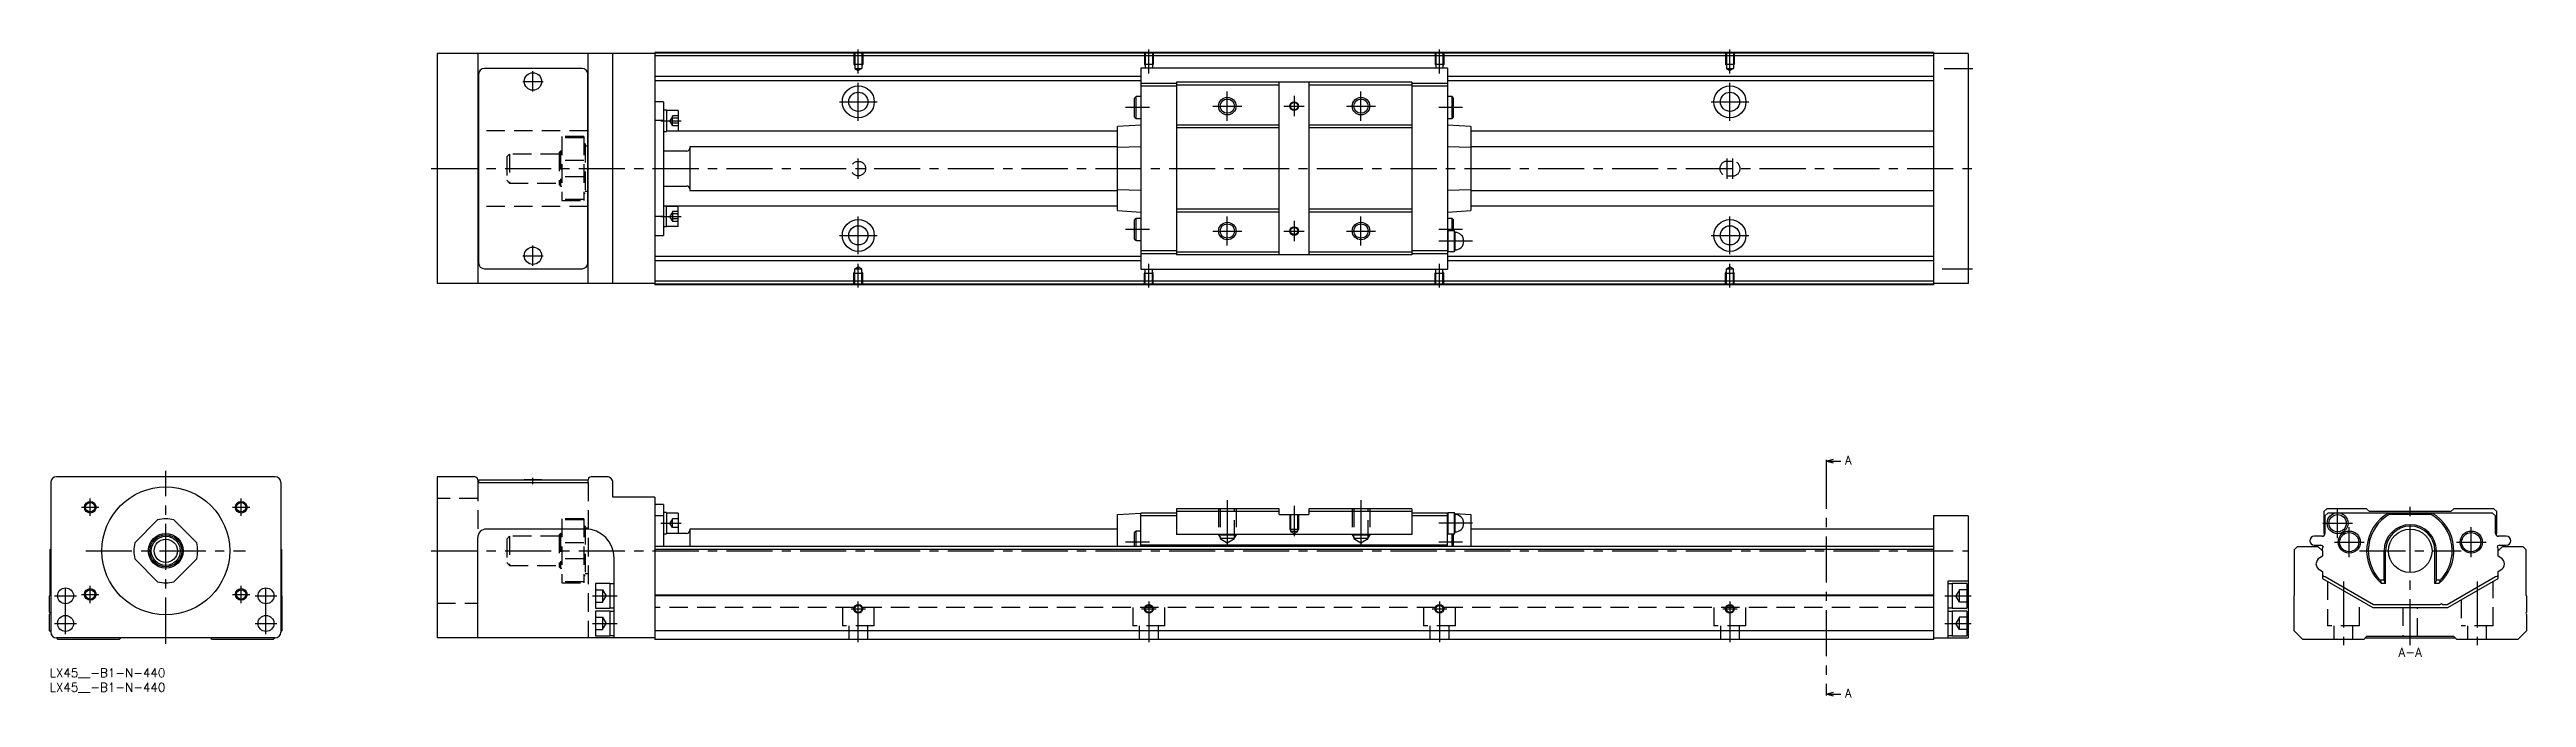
# Model space of a CAD drawing. Extents: x 0 to 852, y -10 to 213.
import ezdxf

# ---------------------------------------------------------------- set-up
doc = ezdxf.new("R2010")
doc.units = 0
doc.header["$LTSCALE"] = 0.5
doc.linetypes.add('CENTER', pattern=[50.8, 31.75, -6.35, 6.35, -6.35])
doc.linetypes.add('DASHED', pattern=[19.05, 12.7, -6.35])
for name, color, linetype in [('MSM_CENTER', 1, 'CENTER'), ('MSM_CONTINUOUS', 7, 'CONTINUOUS'), ('MSM_DASHED', 4, 'DASHED'), ('MSM_NARROW', 5, 'CONTINUOUS'), ('MSM_PART_NUMBER', 7, 'CONTINUOUS')]:
    doc.layers.add(name, color=color, linetype=linetype)
doc.styles.get("Standard").update_dxf_attribs({"font": 'txt.shx', "height": 3, "bigfont": 'bigfont.shx'})

# ---------------------------------------------------------------- blocks, each defined once
blk = doc.blocks.new('*U3')
at = {"layer": 'MSM_PART_NUMBER'}
blk.add_text('LX45__-B1-N-440', height=3, dxfattribs=at).set_placement((0, -3))
blk = doc.blocks.new('*U4')
at = {"layer": 'MSM_PART_NUMBER'}
blk.add_text('LX45__-B1-N-440', height=3, dxfattribs=at).set_placement((0, -8))

msp = doc.modelspace()

# ---------------------------------------------------------------- linework, layer by layer
at = {"layer": 'MSM_CENTER'}
for p, q in [((278.36, 204.91), (278.36, 213.12)), ((378.36, 204.91), (378.36, 213.12)), ((478.36, 204.91), (478.36, 213.12)), ((578.36, 204.91), (578.36, 213.12)), ((166.36, 198.62), (166.36, 205.62)), ((652.03, 206.62), (661.98, 206.62)), ((162.86, 202.12), (169.86, 202.12)), ((278.36, 188.62), (278.36, 201.62)), ((405.36, 188.62), (405.36, 198.62)), ((428.36, 197.12), (428.36, 190.12)), ((451.36, 188.62), (451.36, 198.62)), ((578.36, 188.62), (578.36, 201.62)), ((210.36, 188.58), (217.36, 188.58)), ((271.86, 195.12), (284.85, 195.12)), ((378.56, 193.12), (370.35, 193.12)), ((400.36, 193.62), (410.36, 193.62)), ((424.86, 193.62), (431.86, 193.62)), ((446.36, 193.62), (456.36, 193.62)), ((486.26, 193.12), (478.16, 193.12)), ((571.86, 195.12), (584.86, 195.12)), ((131.36, 172.12), (662.36, 172.12)), ((278.36, 168.62), (278.36, 175.62)), ((577.36, 168.62), (577.36, 175.62)), ((579.36, 168.62), (579.36, 175.62)), ((210.36, 155.67), (217.36, 155.67)), ((278.36, 142.62), (278.36, 155.62)), ((405.36, 145.62), (405.36, 155.62)), ((428.36, 154.12), (428.36, 147.12)), ((451.36, 145.62), (451.36, 155.62)), ((578.36, 142.62), (578.36, 155.62)), ((166.36, 138.62), (166.36, 145.62)), ((271.86, 149.12), (284.86, 149.12)), ((378.56, 151.12), (370.35, 151.12)), ((400.36, 150.62), (410.36, 150.62)), ((424.86, 150.62), (431.86, 150.62)), ((446.36, 150.62), (456.36, 150.62)), ((486.26, 151.12), (478.16, 151.12)), ((489.76, 147.12), (478.16, 147.12)), ((571.86, 149.12), (584.86, 149.12)), ((162.86, 142.12), (169.86, 142.12)), ((278.36, 131.12), (278.36, 139.33)), ((378.36, 131.12), (378.36, 139.33)), ((478.36, 131.12), (478.36, 139.33)), ((578.36, 131.12), (578.36, 139.33)), ((651.36, 137.62), (661.86, 137.62)), ((611.52, 70.87), (611.52, -8.37)), ((40, 8.5), (40, 68)), ((166.36, 63.5), (166.36, 65.6)), ((11.02, 55.5), (17.02, 55.5)), ((14.02, 52.5), (14.02, 58.5)), ((62.98, 55.5), (68.98, 55.5)), ((65.98, 52.5), (65.98, 58.5)), ((405.36, 58), (405.36, 40.3)), ((428.36, 56), (428.36, 45.5)), ((451.36, 58), (451.36, 40.3)), ((787.49, 44.87), (787.49, 55.13)), ((812.49, 8), (812.49, 56)), ((210.36, 50), (217.36, 50)), ((378.56, 43.5), (370.35, 43.5)), ((489.76, 50), (478.16, 50)), ((486.26, 43.5), (478.16, 43.5)), ((782.37, 50), (792.62, 50)), ((786.37, 43.5), (796.62, 43.5)), ((791.49, 38.37), (791.49, 48.63)), ((828.37, 43.5), (838.62, 43.5)), ((833.49, 38.37), (833.49, 48.63)), ((12.5, 40.5), (67.5, 40.5)), ((131.36, 40.5), (660.36, 40.5)), ((794.99, 40.5), (829.99, 40.5)), ((5.5, 11.75), (5.5, 28.75)), ((14.02, 22.5), (14.02, 28.5)), ((65.98, 22.5), (65.98, 28.5)), ((74.5, 11.75), (74.5, 28.75)), ((789.49, 29.97), (789.49, 8)), ((835.49, 29.97), (835.49, 8)), ((1.75, 25), (9.25, 25)), ((11.02, 25.5), (17.02, 25.5)), ((62.98, 25.5), (68.98, 25.5)), ((70.75, 25), (78.25, 25)), ((186.86, 25), (195.36, 25)), ((275.86, 20.5), (280.86, 20.5)), ((278.36, 9), (278.36, 23)), ((375.86, 20.5), (380.86, 20.5)), ((378.36, 23), (378.36, 9)), ((475.86, 20.5), (480.86, 20.5)), ((478.36, 23), (478.36, 9)), ((575.86, 20.5), (580.86, 20.5)), ((578.36, 23), (578.36, 9)), ((652.36, 25), (661.36, 25)), ((1.75, 15.5), (9.25, 15.5)), ((70.75, 15.5), (78.25, 15.5)), ((186.86, 15.5), (195.36, 15.5)), ((652.36, 15.5), (661.36, 15.5))]:
    msp.add_line(p, q, dxfattribs=at)
at = {"layer": 'MSM_CONTINUOUS'}
for p, q in [((133.36, 211.72), (133.36, 132.52)), ((208.36, 211.72), (133.36, 211.72)), ((147.36, 211.72), (147.36, 132.52)), ((147.66, 204.62), (147.66, 139.62)), ((183.26, 206.62), (149.66, 206.62)), ((185.26, 139.62), (185.26, 204.62)), ((185.36, 132.52), (185.36, 211.72)), ((193.86, 132.52), (193.86, 211.72)), ((648.36, 212.12), (208.36, 212.12)), ((208.36, 212.12), (208.36, 132.12)), ((648.36, 211.92), (208.36, 211.92)), ((648.36, 210.92), (208.36, 210.92)), ((481.16, 206.72), (375.56, 206.72)), ((375.56, 206.72), (375.56, 137.52)), ((481.16, 206.72), (481.16, 137.52)), ((648.36, 212.12), (648.36, 132.12)), ((660.36, 211.72), (648.36, 211.72)), ((660.36, 211.72), (660.36, 132.52)), ((147.66, 202.22), (147.36, 202.22)), ((147.66, 197.72), (147.36, 197.72)), ((185.36, 202.22), (185.26, 202.22)), ((185.36, 197.72), (185.26, 197.72)), ((375.56, 203.87), (208.36, 203.87)), ((375.56, 202.37), (208.36, 202.37)), ((373.96, 196.92), (373.46, 196.42)), ((373.46, 189.82), (373.46, 196.42)), ((373.96, 189.32), (373.96, 196.92)), ((375.56, 196.92), (373.96, 196.92)), ((387.86, 201.47), (375.56, 201.47)), ((387.86, 200.47), (375.56, 200.47)), ((468.86, 201.87), (387.86, 201.87)), ((387.86, 201.87), (387.86, 142.37)), ((423.26, 200.87), (387.86, 200.87)), ((423.26, 142.37), (423.26, 201.87)), ((433.46, 201.87), (433.46, 142.37)), ((468.86, 200.87), (433.46, 200.87)), ((468.86, 201.87), (468.86, 142.37)), ((481.16, 201.47), (468.86, 201.47)), ((481.16, 200.47), (468.86, 200.47)), ((648.36, 203.87), (481.16, 203.87)), ((648.36, 202.37), (481.16, 202.37)), ((482.76, 196.92), (481.16, 196.92)), ((483.26, 196.42), (482.76, 196.92)), ((482.76, 189.32), (482.76, 196.92)), ((483.26, 189.82), (483.26, 196.42)), ((211.36, 195.12), (208.36, 195.12)), ((211.36, 188.65), (208.36, 188.65)), ((211.36, 195.12), (211.36, 149.12)), ((212.36, 192.23), (211.36, 192.23)), ((212.36, 192.23), (212.36, 184.93)), ((216.36, 192.08), (212.36, 192.08)), ((216.36, 192.08), (216.36, 185.08)), ((373.46, 189.82), (373.96, 189.32)), ((373.96, 189.32), (375.56, 189.32)), ((481.16, 189.32), (482.76, 189.32)), ((482.76, 189.32), (483.26, 189.82)), ((147.66, 185.12), (147.36, 185.12)), ((185.36, 185.12), (185.26, 185.12)), ((185.36, 179.87), (185.26, 179.87)), ((211.36, 184.93), (212.36, 184.93)), ((212.36, 185.08), (216.36, 185.08)), ((367.56, 185.05), (212.36, 185.05)), ((220.36, 179.62), (220.36, 164.62)), ((367.56, 179.62), (220.36, 179.62)), ((375.56, 187.12), (367.56, 186.57)), ((367.56, 157.68), (367.56, 186.57)), ((375.56, 179.61), (367.56, 179.36)), ((423.26, 187.12), (387.86, 187.12)), ((423.26, 186.12), (387.86, 186.12)), ((468.86, 187.12), (433.46, 187.12)), ((468.86, 186.12), (433.46, 186.12)), ((489.16, 186.57), (481.16, 187.12)), ((489.16, 179.36), (481.16, 179.61)), ((489.16, 186.57), (489.16, 157.68)), ((648.36, 185.05), (489.16, 185.05)), ((648.36, 179.62), (489.16, 179.62)), ((219.36, 178.12), (211.36, 178.12)), ((185.26, 164.37), (185.36, 164.37)), ((211.36, 166.12), (219.36, 166.12)), ((220.36, 164.62), (367.56, 164.62)), ((367.56, 164.89), (375.56, 164.64)), ((481.16, 164.64), (489.16, 164.89)), ((489.16, 164.62), (648.36, 164.62)), ((147.66, 159.12), (147.36, 159.12)), ((185.36, 159.12), (185.26, 159.12)), ((211.36, 155.6), (208.36, 155.6)), ((211.36, 159.32), (212.36, 159.32)), ((212.36, 152.02), (212.36, 159.32)), ((367.56, 159.2), (212.36, 159.2)), ((212.36, 159.17), (216.36, 159.17)), ((216.36, 152.17), (216.36, 159.17)), ((367.56, 157.68), (375.56, 157.12)), ((373.96, 154.92), (373.46, 154.42)), ((373.46, 147.82), (373.46, 154.42)), ((373.96, 147.32), (373.96, 154.92)), ((375.56, 154.92), (373.96, 154.92)), ((423.26, 158.12), (387.86, 158.12)), ((423.26, 157.12), (387.86, 157.12)), ((468.86, 158.12), (433.46, 158.12)), ((468.86, 157.12), (433.46, 157.12)), ((481.16, 157.12), (489.16, 157.68)), ((482.76, 154.92), (481.16, 154.92)), ((483.26, 154.42), (482.76, 154.92)), ((482.76, 150.72), (482.76, 154.92)), ((483.26, 150.72), (483.26, 154.42)), ((648.36, 159.2), (489.16, 159.2)), ((147.66, 146.52), (147.36, 146.52)), ((185.36, 146.52), (185.26, 146.52)), ((208.36, 149.12), (211.36, 149.12)), ((212.36, 152.02), (211.36, 152.02)), ((216.36, 152.17), (212.36, 152.17)), ((373.46, 147.82), (373.96, 147.32)), ((373.96, 147.32), (375.56, 147.32)), ((481.32, 150.72), (481.16, 150.12)), ((481.32, 143.52), (481.32, 150.72)), ((483.6, 150.72), (481.32, 150.72)), ((483.6, 143.52), (483.6, 150.72)), ((483.76, 150.12), (483.6, 150.72)), ((483.76, 144.12), (483.76, 150.12)), ((147.36, 142.02), (147.66, 142.02)), ((149.66, 137.62), (183.26, 137.62)), ((185.26, 142.02), (185.36, 142.02)), ((375.56, 141.87), (208.36, 141.87)), ((375.56, 140.37), (208.36, 140.37)), ((387.86, 143.77), (375.56, 143.77)), ((387.86, 142.77), (375.56, 142.77)), ((375.56, 137.52), (481.16, 137.52)), ((423.26, 143.37), (387.86, 143.37)), ((468.86, 142.37), (387.86, 142.37)), ((468.86, 143.37), (433.46, 143.37)), ((481.16, 143.77), (468.86, 143.77)), ((481.16, 142.77), (468.86, 142.77)), ((481.16, 144.12), (481.32, 143.52)), ((648.36, 141.87), (481.16, 141.87)), ((648.36, 140.37), (481.16, 140.37)), ((481.32, 143.52), (483.6, 143.52)), ((483.6, 143.52), (483.76, 144.12)), ((208.36, 132.52), (133.36, 132.52)), ((648.36, 133.32), (208.36, 133.32)), ((648.36, 132.32), (208.36, 132.32)), ((648.36, 132.12), (208.36, 132.12)), ((660.36, 132.52), (648.36, 132.52)), ((611.52, 71.37), (614.02, 72.04)), ((611.52, 71.87), (611.52, 70.87)), ((611.52, 71.37), (616.52, 71.37)), ((614.02, 70.7), (611.52, 71.37)), ((0.4, 64), (0.4, 12.5)), ((77.6, 66), (2.4, 66)), ((79.6, 64), (79.6, 12.5)), ((133.36, 66), (133.36, 10.5)), ((146.36, 66), (133.36, 66)), ((147.36, 65), (147.36, 64)), ((147.36, 64), (185.36, 64)), ((147.66, 65), (147.66, 64)), ((147.66, 65), (185.26, 65)), ((163.36, 65.1), (169.36, 65.1)), ((163.36, 65.1), (163.36, 65)), ((169.36, 65), (169.36, 65.1)), ((185.26, 65), (185.26, 64)), ((185.36, 64), (185.36, 65)), ((191.86, 66), (186.36, 66)), ((193.86, 59), (193.86, 64)), ((208.36, 59), (193.86, 59)), ((208.36, 59), (208.36, 10)), ((211.36, 56.5), (208.36, 56.5)), ((211.36, 52.5), (208.36, 52.5)), ((211.36, 56.5), (211.36, 42)), ((212.36, 53.65), (211.36, 53.65)), ((212.36, 53.65), (212.36, 46.35)), ((216.36, 53.5), (212.36, 53.5)), ((216.36, 53.5), (216.36, 46.5)), ((367.56, 53), (375.56, 53.5)), ((367.56, 42), (367.56, 53)), ((387.86, 53.5), (375.56, 53.5)), ((375.56, 42), (375.56, 53.5)), ((387.86, 52.5), (375.56, 52.5)), ((423.26, 55), (387.86, 55)), ((387.86, 55), (387.86, 46.15)), ((423.26, 54), (387.86, 54)), ((423.26, 53), (423.26, 55)), ((423.26, 53), (433.46, 53)), ((433.46, 55), (433.46, 53)), ((468.86, 55), (433.46, 55)), ((468.86, 54), (433.46, 54)), ((468.86, 55), (468.86, 46.15)), ((481.16, 53.5), (468.86, 53.5)), ((481.16, 52.5), (468.86, 52.5)), ((481.32, 53.6), (481.16, 53)), ((481.16, 53.5), (481.29, 53.49)), ((481.16, 42), (481.16, 53.5)), ((481.32, 46.4), (481.32, 53.6)), ((483.6, 53.6), (481.32, 53.6)), ((483.76, 53), (483.6, 53.6)), ((483.6, 46.4), (483.6, 53.6)), ((483.67, 53.34), (489.16, 53)), ((483.76, 47), (483.76, 53)), ((489.16, 53), (489.16, 42)), ((660.36, 52.5), (648.36, 52.5)), ((648.36, 52.5), (648.36, 10)), ((660.36, 52.5), (660.36, 10.5)), ((783.74, 55), (782.74, 54)), ((782.74, 54), (782.74, 46.62)), ((784.14, 53.5), (783.14, 52.5)), ((783.14, 52.5), (783.14, 46.5)), ((797.49, 55), (783.74, 55)), ((786.65, 53.5), (784.14, 53.5)), ((840.84, 53.5), (788.33, 53.5)), ((798.49, 54), (797.49, 55)), ((826.49, 54), (798.49, 54)), ((805.01, 53.5), (805.26, 53)), ((819.72, 53), (805.26, 53)), ((819.72, 53), (819.98, 53.5)), ((827.49, 55), (826.49, 54)), ((841.24, 55), (827.49, 55)), ((841.84, 52.5), (840.84, 53.5)), ((842.24, 54), (841.24, 55)), ((841.84, 46.5), (841.84, 52.5)), ((842.24, 46.62), (842.24, 54)), ((29.36, 43.3), (37.2, 51.14)), ((42.8, 51.14), (50.64, 43.3)), ((147.36, 10.5), (147.36, 45)), ((184.36, 48), (150.36, 48)), ((211.36, 46.35), (212.36, 46.35)), ((219.36, 46.5), (212.36, 46.5)), ((220.36, 48), (220.36, 42)), ((367.56, 48), (220.36, 48)), ((373.96, 47.3), (373.46, 46.8)), ((373.46, 42), (373.46, 46.8)), ((373.96, 42), (373.96, 47.3)), ((375.56, 47.3), (373.96, 47.3)), ((468.86, 46.15), (387.86, 46.15)), ((481.16, 47), (481.32, 46.4)), ((481.32, 46.4), (483.6, 46.4)), ((482.76, 42), (482.76, 46.4)), ((483.26, 42), (483.26, 46.4)), ((483.6, 46.4), (483.76, 47)), ((648.36, 48), (489.16, 48)), ((782.14, 45.5), (779.44, 45.5)), ((845.54, 45.5), (842.84, 45.5)), ((0.2, 41), (0.4, 41.2)), ((0.2, 25.2), (0.2, 41)), ((37.2, 29.86), (29.36, 37.7)), ((50.64, 37.7), (42.8, 29.86)), ((79.6, 41.2), (79.8, 41)), ((79.8, 41), (79.8, 25.2)), ((194.36, 10.5), (194.36, 38)), ((648.36, 42), (208.36, 42)), ((648.36, 41), (208.36, 41)), ((481.16, 42.4), (375.56, 42.4)), ((772.69, 41), (773.69, 42)), ((772.69, 25.2), (772.69, 41)), ((773.69, 42), (780.74, 42)), ((779.44, 42.4), (781.74, 42.4)), ((780.74, 42), (782.24, 40.5)), ((782.24, 38.61), (781.35, 38.1)), ((782.19, 41.2), (782.19, 40.55)), ((782.24, 40.5), (782.24, 38.61)), ((803.49, 30.44), (803.49, 40.5)), ((803.99, 29.22), (803.99, 40.5)), ((820.99, 29.22), (820.99, 40.5)), ((821.49, 30.44), (821.49, 40.5)), ((842.74, 40.5), (844.24, 42)), ((842.74, 38.61), (842.74, 40.5)), ((843.64, 38.1), (842.74, 38.61)), ((842.79, 40.55), (842.79, 41.2)), ((843.24, 42.4), (845.54, 42.4)), ((844.24, 42), (851.29, 42)), ((851.29, 42), (852.29, 41)), ((852.29, 41), (852.29, 25.2)), ((192.86, 29.25), (187.86, 29.25)), ((187.86, 29.25), (187.86, 20.75)), ((192.86, 29.25), (192.86, 20.75)), ((194.36, 29.15), (192.86, 29.15)), ((660.36, 30), (653.36, 30)), ((653.36, 30), (653.36, 10.5)), ((654.86, 29.15), (653.36, 29.15)), ((659.86, 29.25), (654.86, 29.25)), ((654.86, 29.25), (654.86, 20.75)), ((659.86, 29.25), (659.86, 20.75)), ((781.35, 33.9), (782.24, 33.39)), ((782.24, 33.39), (782.24, 31)), ((782.24, 31), (799.56, 21)), ((782.99, 31.61), (783.19, 31.61)), ((783.19, 31.61), (799.83, 22)), ((803.49, 30.44), (802.13, 30.44)), ((803.99, 29.22), (802.6, 29.22)), ((803.99, 29.22), (803.49, 30.44)), ((821.49, 30.44), (820.99, 29.22)), ((822.38, 29.22), (820.99, 29.22)), ((822.85, 30.44), (821.49, 30.44)), ((825.15, 22), (841.79, 31.61)), ((825.42, 21), (842.74, 31)), ((841.79, 31.61), (841.99, 31.61)), ((842.74, 33.39), (843.64, 33.9)), ((842.74, 31), (842.74, 33.39)), ((0, 25), (0.2, 25.2)), ((0, 19.4), (0, 25)), ((0, 13), (0, 18.6)), ((79.8, 25.2), (80, 25)), ((80, 25), (80, 13)), ((187.86, 20.75), (192.86, 20.75)), ((192.86, 19.75), (187.86, 19.75)), ((187.86, 19.75), (187.86, 11.25)), ((192.86, 20.85), (194.36, 20.85)), ((192.86, 19.75), (192.86, 11.25)), ((194.36, 19.65), (192.86, 19.65)), ((648.36, 25.2), (208.36, 25.2)), ((648.36, 25), (208.36, 25)), ((653.36, 20.85), (654.86, 20.85)), ((654.86, 19.65), (653.36, 19.65)), ((654.86, 20.75), (659.86, 20.75)), ((659.86, 19.75), (654.86, 19.75)), ((654.86, 19.75), (654.86, 11.25)), ((659.86, 19.75), (659.86, 11.25)), ((772.49, 25), (772.69, 25.2)), ((772.49, 13), (772.49, 25)), ((799.56, 21), (825.42, 21)), ((799.83, 22), (822.84, 22)), ((823.64, 22), (825.15, 22)), ((852.29, 25.2), (852.49, 25)), ((852.49, 25), (852.49, 19.4)), ((852.49, 18.6), (852.49, 13)), ((0.4, 12.6), (0, 13)), ((77.6, 10.5), (2.4, 10.5)), ((3, 10), (2.5, 10.5)), ((24, 10), (3, 10)), ((24.5, 10.5), (24, 10)), ((56, 10), (55.5, 10.5)), ((77, 10), (56, 10)), ((77.5, 10.5), (77, 10)), ((80, 13), (79.6, 12.6)), ((208.36, 10.5), (133.36, 10.5)), ((187.86, 11.25), (192.86, 11.25)), ((192.86, 11.35), (194.36, 11.35)), ((648.36, 13), (208.36, 13)), ((648.36, 10), (208.36, 10)), ((648.36, 10.5), (660.36, 10.5)), ((653.36, 11.35), (654.86, 11.35)), ((654.86, 11.25), (659.86, 11.25)), ((775.49, 10), (772.49, 13)), ((796.49, 10), (775.49, 10)), ((797.49, 11), (796.49, 10)), ((796.99, 10.5), (827.99, 10.5)), ((827.49, 11), (797.49, 11)), ((828.49, 10), (827.49, 11)), ((849.49, 10), (828.49, 10)), ((852.49, 13), (849.49, 10)), ((611.52, -8.87), (614.02, -8.2)), ((611.52, -8.37), (611.52, -9.37)), ((611.52, -8.87), (616.52, -8.87)), ((614.02, -9.54), (611.52, -8.87))]:
    msp.add_line(p, q, dxfattribs=at)
for centre, radius in [((166.36, 202.12), 3), ((278.36, 195.12), 5.5), ((278.36, 195.12), 3.3), ((405.36, 193.62), 2.46), ((451.36, 193.62), 2.46), ((578.36, 195.12), 5.5), ((578.36, 195.12), 3.3), ((428.36, 193.62), 1.23), ((278.36, 149.12), 5.5), ((578.36, 149.12), 5.5), ((166.36, 142.12), 3), ((278.36, 149.12), 3.3), ((405.36, 150.62), 2.46), ((428.36, 150.62), 1.23), ((451.36, 150.62), 2.46), ((578.36, 149.12), 3.3), ((40, 40.5), 22), ((14.02, 55.5), 1.62), ((65.98, 55.5), 1.62), ((787.49, 50), 3.6), ((787.49, 50), 3), ((40, 40.5), 6), ((40, 40.5), 5.5), ((40, 40.5), 5), ((40, 40.5), 4), ((791.49, 43.5), 3.8), ((791.49, 43.5), 3.3), ((812.49, 40.5), 7.5), ((833.49, 43.5), 3.8), ((833.49, 43.5), 3.3), ((5.5, 25), 2.75), ((14.02, 25.5), 1.62), ((65.98, 25.5), 1.62), ((74.5, 25), 2.75), ((5.5, 15.5), 2.75), ((74.5, 15.5), 2.75), ((278.36, 20.5), 1.23), ((378.36, 20.5), 1.23), ((478.36, 20.5), 1.23), ((578.36, 20.5), 1.23)]:
    msp.add_circle(centre, radius, dxfattribs=at)
for centre, radius, start, end in [((149.66, 204.62), 2, 90, 180), ((183.26, 204.62), 2, 0, 90), ((219.36, 179.12), 1, 270, 0), ((219.36, 165.12), 1, 0, 90), ((483.76, 147.12), 3, 270, 90), ((149.66, 139.62), 2, 180, 270), ((183.26, 139.62), 2, 270, 0), ((2.4, 64), 2, 90, 180), ((77.6, 64), 2, 0, 90), ((146.36, 65), 1, 360, 90), ((186.37, 64.99), 1.01, 90.69584, 179.30416), ((191.86, 64), 2, 359.99784, 90.00216), ((40, 40.5), 11, 75.27264, 104.72736), ((483.76, 50), 3, 270, 90), ((812.49, 40.5), 15, 119.92643, 228.76392), ((812.49, 40.5), 14.44, 120.05097, 224.15139), ((812.49, 40.5), 14.44, 315.84861, 59.94903), ((812.49, 40.5), 15, 311.23608, 60.07357), ((40, 40.5), 11, 165.27264, 194.72736), ((40, 40.5), 11, 345.27264, 14.72736), ((150.36, 45), 3, 90, 180), ((184.36, 38), 10, 0, 90), ((219.36, 47.5), 1, 270, 0), ((779.44, 43.95), 1.55, 90, 270), ((782.14, 46.5), 1, 270, 0), ((783.24, 46.62), 0.5, 180, 251.07258), ((812.49, 40.5), 9, 0, 180), ((812.49, 40.5), 8.5, 0, 180), ((842.84, 46.5), 1, 180, 270), ((841.74, 46.62), 0.5, 289.00551, 0), ((845.54, 43.95), 1.55, 270, 90), ((782.65, 35.85), 2.6, 120.00003, 176.58933), ((782.65, 36.15), 2.6, 183.41067, 239.99996), ((781.74, 41.4), 1, 30.09191, 90), ((782.99, 41.2), 0.8, 118.74892, 180), ((843.24, 41.4), 1, 90, 149.90809), ((841.99, 41.2), 0.8, 0, 61.25108), ((842.34, 35.85), 2.6, 3.41067, 59.99996), ((842.34, 36.15), 2.6, 300.00004, 356.58933), ((40, 40.5), 11, 255.27264, 284.72736), ((782.99, 32.41), 0.8, 200.37237, 270), ((814.72, 34.62), 13.26, 198.36858, 204.03004), ((810.2, 34.65), 13.33, 335.98509, 341.61629), ((841.99, 32.41), 0.8, 270, 339.63587), ((-0.3, 19), 0.5, 306.8699, 53.1301), ((823.24, 21.7), 0.5, 36.8699, 143.1301), ((852.79, 19), 0.5, 126.8699, 233.1301), ((2.4, 12.5), 2, 180, 270), ((77.6, 12.5), 2, 270, 0)]:
    msp.add_arc(centre, radius, start, end, dxfattribs=at)
at = {"layer": 'MSM_DASHED'}
for p, q in [((276.86, 212.12), (276.86, 208.12)), ((276.86, 208.12), (277.13, 207.66)), ((276.86, 208.12), (279.86, 208.12)), ((277.13, 212.12), (277.13, 206.62)), ((277.13, 206.62), (278.36, 205.91)), ((277.13, 206.62), (279.59, 206.62)), ((279.59, 206.62), (278.36, 205.91)), ((279.59, 212.12), (279.59, 206.62)), ((279.86, 208.12), (279.59, 207.66)), ((279.86, 212.12), (279.86, 208.12)), ((376.86, 212.12), (376.86, 208.12)), ((376.86, 208.12), (379.86, 208.12)), ((376.86, 208.12), (377.13, 207.66)), ((377.13, 212.12), (377.13, 206.72)), ((379.59, 212.12), (379.59, 206.72)), ((379.86, 208.12), (379.59, 207.66)), ((379.86, 212.12), (379.86, 208.12)), ((476.86, 212.12), (476.86, 208.12)), ((476.86, 208.12), (479.86, 208.12)), ((476.86, 208.12), (477.13, 207.66)), ((477.13, 212.12), (477.13, 206.72)), ((479.59, 212.12), (479.59, 206.72)), ((479.86, 208.12), (479.59, 207.66)), ((479.86, 212.12), (479.86, 208.12)), ((576.86, 212.12), (576.86, 208.12)), ((576.86, 208.12), (579.86, 208.12)), ((576.86, 208.12), (577.13, 207.66)), ((577.13, 212.12), (577.13, 206.62)), ((577.13, 206.62), (579.59, 206.62)), ((577.13, 206.62), (578.36, 205.91)), ((579.59, 206.62), (578.36, 205.91)), ((579.59, 212.12), (579.59, 206.62)), ((579.86, 208.12), (579.59, 207.66)), ((579.86, 212.12), (579.86, 208.12)), ((214.36, 190.08), (213.49, 188.58)), ((214.36, 187.08), (213.49, 188.58)), ((214.36, 186.85), (214.36, 190.31)), ((216.36, 190.31), (214.36, 190.31)), ((216.36, 189.45), (214.36, 189.45)), ((216.36, 187.71), (214.36, 187.71)), ((185.26, 185.12), (147.66, 185.12)), ((183.86, 183.12), (176.36, 183.12)), ((176.36, 183.12), (176.36, 161.12)), ((183.86, 182.76), (176.36, 182.76)), ((183.86, 183.12), (183.86, 161.12)), ((184.36, 180.62), (183.86, 180.62)), ((184.36, 180.62), (184.36, 163.62)), ((185.26, 179.87), (184.36, 179.87)), ((216.36, 186.85), (214.36, 186.85)), ((158.36, 177.12), (157.36, 176.12)), ((157.36, 176.12), (157.36, 168.12)), ((158.36, 177.12), (158.36, 167.12)), ((175.36, 177.12), (158.36, 177.12)), ((175.86, 178.12), (175.36, 177.62)), ((175.36, 177.62), (175.36, 166.62)), ((175.86, 178.12), (175.86, 166.12)), ((176.36, 178.12), (175.86, 178.12)), ((183.86, 174.92), (176.36, 174.92)), ((579.36, 174.62), (577.36, 174.62)), ((157.36, 168.12), (158.36, 167.12)), ((158.36, 167.12), (175.36, 167.12)), ((175.36, 166.62), (175.86, 166.12)), ((175.86, 166.12), (176.36, 166.12)), ((183.86, 169.33), (176.36, 169.33)), ((183.86, 163.62), (184.36, 163.62)), ((184.36, 164.37), (185.26, 164.37)), ((577.36, 169.62), (579.36, 169.62)), ((185.26, 159.12), (147.66, 159.12)), ((183.86, 161.49), (176.36, 161.49)), ((176.36, 161.12), (183.86, 161.12)), ((214.36, 157.17), (213.49, 155.67)), ((214.36, 154.17), (213.49, 155.67)), ((214.36, 157.4), (214.36, 153.94)), ((216.36, 157.4), (214.36, 157.4)), ((216.36, 156.54), (214.36, 156.54)), ((216.36, 154.8), (214.36, 154.8)), ((216.36, 153.94), (214.36, 153.94)), ((276.86, 136.12), (277.13, 136.59)), ((277.13, 137.62), (278.36, 138.33)), ((277.13, 132.12), (277.13, 137.62)), ((277.13, 137.62), (279.59, 137.62)), ((279.59, 137.62), (278.36, 138.33)), ((279.59, 132.12), (279.59, 137.62)), ((279.86, 136.12), (279.59, 136.59)), ((376.86, 136.12), (377.13, 136.59)), ((377.13, 132.12), (377.13, 137.52)), ((379.59, 132.12), (379.59, 137.52)), ((379.86, 136.12), (379.59, 136.59)), ((476.86, 136.12), (477.13, 136.59)), ((477.13, 132.12), (477.13, 137.52)), ((479.59, 132.12), (479.59, 137.52)), ((479.86, 136.12), (479.59, 136.59)), ((576.86, 136.12), (577.13, 136.59)), ((577.13, 137.62), (578.36, 138.33)), ((577.13, 137.62), (579.59, 137.62)), ((577.13, 132.12), (577.13, 137.62)), ((579.59, 137.62), (578.36, 138.33)), ((579.59, 132.12), (579.59, 137.62)), ((579.86, 136.12), (579.59, 136.59)), ((276.86, 132.12), (276.86, 136.12)), ((276.86, 136.12), (279.86, 136.12)), ((279.86, 132.12), (279.86, 136.12)), ((376.86, 136.12), (379.86, 136.12)), ((376.86, 132.12), (376.86, 136.12)), ((379.86, 132.12), (379.86, 136.12)), ((476.86, 136.12), (479.86, 136.12)), ((476.86, 132.12), (476.86, 136.12)), ((479.86, 132.12), (479.86, 136.12)), ((576.86, 136.12), (579.86, 136.12)), ((576.86, 132.12), (576.86, 136.12)), ((579.86, 132.12), (579.86, 136.12)), ((147.36, 64), (147.36, 45)), ((185.36, 64), (185.36, 10.5)), ((147.36, 58.5), (133.36, 58.5)), ((176.36, 51.5), (176.36, 29.5)), ((183.86, 51.5), (176.36, 51.5)), ((183.86, 51.5), (183.86, 29.5)), ((214.36, 51.5), (213.49, 50)), ((214.36, 48.5), (214.36, 51.5)), ((216.36, 51.5), (214.36, 51.5)), ((402.36, 55), (402.36, 46)), ((402.9, 55), (402.9, 44.72)), ((407.82, 44.72), (407.82, 55)), ((408.36, 55), (408.36, 46)), ((426.86, 53), (426.86, 48)), ((427.13, 53), (427.13, 47.21)), ((429.59, 47.21), (429.59, 53)), ((429.86, 53), (429.86, 48)), ((448.36, 55), (448.36, 46)), ((448.9, 55), (448.9, 44.72)), ((453.82, 44.72), (453.82, 55)), ((454.36, 55), (454.36, 46)), ((158.36, 45.5), (157.36, 44.5)), ((157.36, 44.5), (157.36, 36.5)), ((158.36, 45.5), (158.36, 35.5)), ((175.36, 45.5), (158.36, 45.5)), ((175.86, 46.5), (175.36, 46)), ((175.36, 46), (175.36, 35)), ((175.86, 46.5), (175.86, 34.5)), ((176.36, 46.5), (175.86, 46.5)), ((183.86, 51.14), (176.36, 51.14)), ((183.86, 43.3), (176.36, 43.3)), ((184.36, 49), (183.86, 49)), ((184.36, 49), (184.36, 32)), ((185.36, 48.25), (184.36, 48.25)), ((214.36, 48.5), (213.49, 50)), ((214.36, 50), (216.36, 50)), ((216.36, 48.5), (214.36, 48.5)), ((402.36, 46), (402.9, 45.06)), ((402.36, 46), (408.36, 46)), ((407.82, 44.72), (402.9, 44.72)), ((402.9, 44.72), (405.36, 43.3)), ((405.36, 43.3), (407.82, 44.72)), ((408.36, 46), (407.82, 45.06)), ((426.86, 48), (429.86, 48)), ((426.86, 48), (427.13, 47.53)), ((427.13, 47.21), (428.36, 46.5)), ((429.59, 47.21), (427.13, 47.21)), ((428.36, 46.5), (429.59, 47.21)), ((429.86, 48), (429.59, 47.53)), ((448.36, 46), (454.36, 46)), ((448.36, 46), (448.9, 45.06)), ((448.9, 44.72), (451.36, 43.3)), ((453.82, 44.72), (448.9, 44.72)), ((451.36, 43.3), (453.82, 44.72)), ((454.36, 46), (453.82, 45.06)), ((157.36, 36.5), (158.36, 35.5)), ((158.36, 35.5), (175.36, 35.5)), ((175.36, 35), (175.86, 34.5)), ((175.86, 34.5), (176.36, 34.5)), ((183.86, 37.7), (176.36, 37.7)), ((183.86, 29.86), (176.36, 29.86)), ((176.36, 29.5), (183.86, 29.5)), ((183.86, 32), (184.36, 32)), ((184.36, 32.75), (185.36, 32.75)), ((187.86, 27.12), (190.36, 27.12)), ((190.36, 27.12), (190.36, 22.87)), ((190.36, 27.12), (191.59, 25)), ((657.36, 27.12), (656.13, 25)), ((659.86, 27.12), (657.36, 27.12)), ((657.36, 22.87), (657.36, 27.12)), ((783.99, 29.99), (783.99, 14.7)), ((840.99, 14.7), (840.99, 29.99)), ((133.36, 22.5), (147.36, 22.5)), ((187.86, 25), (190.36, 25)), ((187.86, 22.87), (190.36, 22.87)), ((187.86, 17.62), (190.36, 17.62)), ((190.36, 22.87), (191.59, 25)), ((190.36, 17.62), (191.59, 15.5)), ((190.36, 17.62), (190.36, 13.37)), ((648.36, 25.2), (208.36, 25.2)), ((648.36, 25), (208.36, 25)), ((648.36, 21), (208.36, 21)), ((272.86, 21), (272.86, 14.7)), ((283.86, 14.7), (283.86, 21)), ((372.86, 21), (372.86, 14.7)), ((383.86, 14.7), (383.86, 21)), ((472.86, 21), (472.86, 14.7)), ((483.86, 14.7), (483.86, 21)), ((572.86, 21), (572.86, 14.7)), ((583.86, 14.7), (583.86, 21)), ((657.36, 22.87), (656.13, 25)), ((657.36, 17.62), (656.13, 15.5)), ((657.36, 25), (659.86, 25)), ((659.86, 22.87), (657.36, 22.87)), ((657.36, 13.37), (657.36, 17.62)), ((659.86, 17.62), (657.36, 17.62)), ((794.99, 14.7), (794.99, 23.64)), ((809.99, 21), (809.99, 11)), ((814.99, 11), (814.99, 21)), ((829.99, 23.64), (829.99, 14.7)), ((187.86, 15.5), (190.36, 15.5)), ((187.86, 13.37), (190.36, 13.37)), ((190.36, 13.37), (191.59, 15.5)), ((283.86, 14.7), (272.86, 14.7)), ((275.06, 14.7), (275.06, 10)), ((281.66, 10), (281.66, 14.7)), ((383.86, 14.7), (372.86, 14.7)), ((375.06, 14.7), (375.06, 10)), ((381.66, 10), (381.66, 14.7)), ((483.86, 14.7), (472.86, 14.7)), ((475.06, 14.7), (475.06, 10)), ((481.66, 10), (481.66, 14.7)), ((583.86, 14.7), (572.86, 14.7)), ((575.06, 14.7), (575.06, 10)), ((581.66, 10), (581.66, 14.7)), ((657.36, 13.37), (656.13, 15.5)), ((657.36, 15.5), (659.86, 15.5)), ((659.86, 13.37), (657.36, 13.37)), ((794.99, 14.7), (783.99, 14.7)), ((786.19, 14.7), (786.19, 10)), ((792.79, 10), (792.79, 14.7)), ((840.99, 14.7), (829.99, 14.7)), ((832.19, 14.7), (832.19, 10)), ((838.79, 10), (838.79, 14.7))]:
    msp.add_line(p, q, dxfattribs=at)
msp.add_circle((278.36, 172.12), 2.5, dxfattribs=at)
for centre, start, end in [((577.36, 172.12), 90, 270), ((579.36, 172.12), 270, 90)]:
    msp.add_arc(centre, 2.5, start, end, dxfattribs=at)
at = {"layer": 'MSM_NARROW'}
for centre, radius in [((405.36, 193.62), 3), ((451.36, 193.62), 3), ((428.36, 193.62), 1.5), ((405.36, 150.62), 3), ((451.36, 150.62), 3), ((428.36, 150.62), 1.5), ((14.02, 55.5), 2), ((65.98, 55.5), 2), ((14.02, 25.5), 2), ((65.98, 25.5), 2), ((278.36, 20.5), 1.5), ((378.36, 20.5), 1.5), ((478.36, 20.5), 1.5), ((578.36, 20.5), 1.5)]:
    msp.add_circle(centre, radius, dxfattribs=at)

# ---------------------------------------------------------------- block references
at = {"layer": 'MSM_CONTINUOUS'}
for name in ['*U3', '*U4']:
    msp.add_blockref(name, (0, 0), dxfattribs=at)

# ---------------------------------------------------------------- texts
at = {"layer": 'MSM_PART_NUMBER'}
for s, p in [('A', (617.94, 70.24)), ('A-A', (808.49, 4.04)), ('A', (617.94, -10))]:
    msp.add_text(s, height=3, dxfattribs=at).set_placement(p)

doc.saveas('drawing.dxf')
